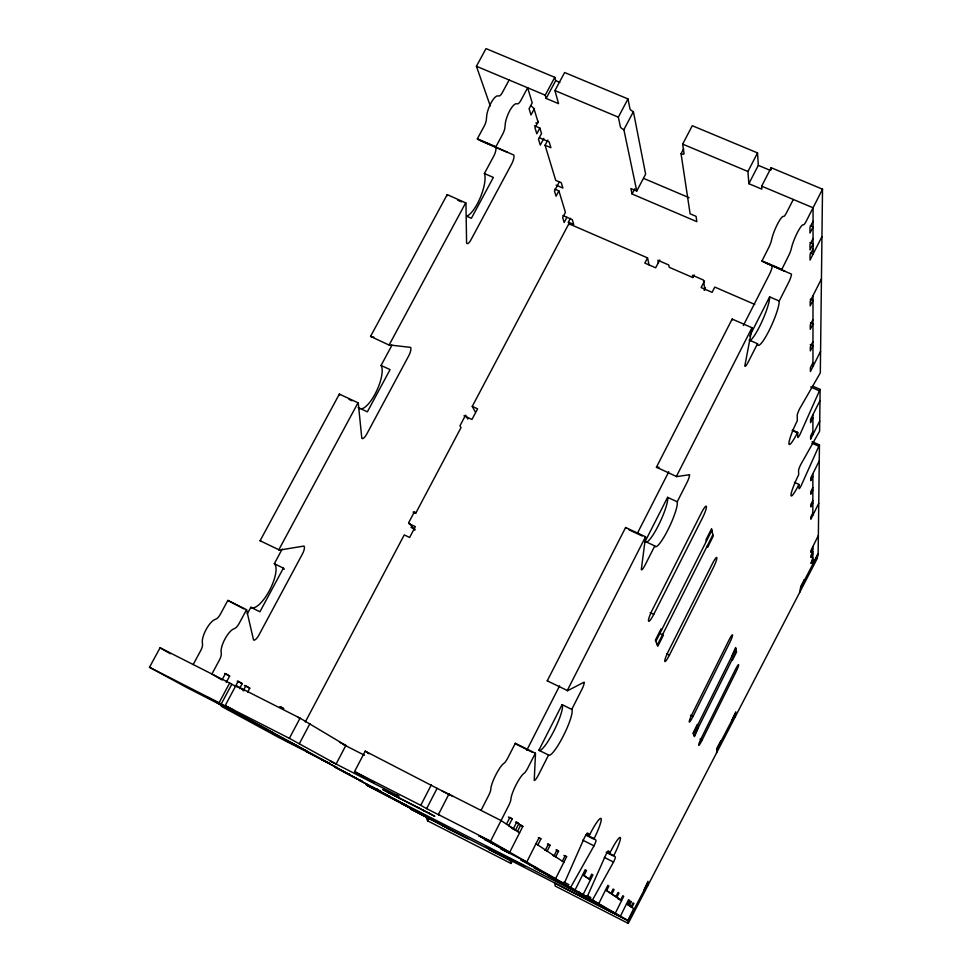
<?xml version="1.0" encoding="UTF-8"?>
<svg xmlns="http://www.w3.org/2000/svg" width="972" height="972" viewBox="0 0 972 972"><rect width="100%" height="100%" fill="white"/><g stroke="black" fill="none" stroke-linecap="round" stroke-linejoin="round"><path stroke-width="1.46" d="M812.811 546.701L812.799 564.234L818.145 553.42L819.445 444.921L812.155 441.665M812.835 515.269L812.871 473.728M812.896 434.666L812.908 414.716M812.944 366.505L813.005 295.646M813.042 246.451L813.042 245.223M812.592 386.091L820.113 389.395L819.615 431.094A5.212 0.644 -65.4 0 1 818.971 432.309L800.807 464.458A5.224 0.656 -65.3 0 0 798.571 470.448L798.68 474.725A17.994 2.211 -65.2 0 0 790.989 495.234A17.994 2.211 -65.2 0 0 798.923 484.457L799.02 488.515A5.054 0.608 -65.2 0 0 801.244 485.478L818.825 446.245A5.067 0.608 -65.4 0 1 819.445 444.921M490.313 105.997L476.414 66.254L486.012 48.6L554.793 77.335L545.219 95.171L546.143 98.427L558.548 103.639L554.951 90.566L564.623 72.523L627.985 98.925L629.929 108.73A3.56 1.312 29.3 0 0 633.404 111.659L645.627 174.146L636.769 191.022L630.889 188.519L632.067 193.975L696.827 221.665L696.073 216.343L690.108 213.791L681.068 153.734A3.584 1.3 28.5 0 0 684.033 153.527L682.66 144.123L692.283 125.716L757.528 152.908L747.93 171.485L748.853 183.696L761.841 189.151L761.659 186.15L771.136 167.719L822.519 189.188L820.319 372.762A5.747 0.778 -65.7 0 1 819.615 374.086L799.652 408.762A5.759 0.79 -65.6 0 0 797.21 415.469L797.332 420.633A19.792 2.661 -65.5 0 0 788.912 443.584A19.792 2.661 -65.5 0 0 797.623 432.346L792.593 430.098M625.689 528.282L625.628 527.492L645.554 536.775L641.301 569.653A7.254 1.276 -64.8 0 0 645.141 564.951L654.8 545.924A25.236 4.398 -65.1 0 0 667.825 530.068A25.236 4.398 -65.1 0 0 677.229 501.783L687.362 481.784A7.229 1.251 -65.3 0 0 689.537 474.725L676.634 476.596L656.452 467.192L732.159 319.071L751.988 327.734A7.448 1.3 -66.1 0 1 751.915 328.718L744.819 365.934A7.205 1.227 -66 0 0 748.185 362.119L757.528 343.724A25.126 4.204 -66.2 0 0 768.913 330.93A25.126 4.204 -66.2 0 0 779.216 301.028L789.021 281.673A7.205 1.191 -66.4 0 0 791.475 274.128L765.414 262.756M716.558 752.899L717.081 747.966L720.847 740.7L720.714 741.952M731.928 720.301L735.804 711.82L735.148 717.02M799.664 592.434L800.819 586.383L804.366 579.543L804.075 581.074M820.113 389.395A5.565 0.729 -65.6 0 0 819.432 390.841L800.175 434.047A5.553 0.729 -65.5 0 1 797.745 437.218L797.623 432.346M818.363 535.499L810.964 550.444L810.964 552.448L812.811 548.718M445.006 826.564L446.634 827.451L410.403 808.947L627.839 920.508L633.732 908.613M812.811 551.817L810.976 555.522L810.976 557.478L812.811 553.797M812.799 557.867L811 563.444L812.799 559.799M694.19 735.889L736.351 651.07M812.847 500.446L810.818 504.529L810.818 506.947L812.847 502.876M812.835 512.961L810.855 516.946L810.867 519.242L818.74 503.362M702.1 740.142L735.877 672.077A6.889 0.765 -64.5 0 0 738.647 664.751A6.889 0.765 -64.5 0 0 735.354 669.635L701.334 738.161A6.938 0.778 -64.3 0 0 698.625 745.062L698.771 745.415A6.938 0.778 -64.3 0 0 702.1 740.142L700.034 739.145M604.147 907.897L603.199 907.35L620.403 916.207L628.58 899.708L629.406 900.291L627.377 904.385L628.605 905.199L630.621 901.129L631.436 901.688L629.431 905.746L631.107 906.864L633.1 902.842L633.89 903.389L631.909 907.398M819.25 460.898L810.733 478.017L810.745 480.678L812.859 476.414M693 716.473L729.595 642.966A7.46 0.899 -64.6 0 0 732.572 634.947A7.46 0.899 -64.6 0 0 728.988 640.111L692.1 714.153A7.509 0.911 -64.3 0 0 689.197 721.686L689.367 722.099A7.509 0.911 -64.3 0 0 693 716.473L690.448 715.246M812.859 487.531L810.782 491.711L810.782 494.238L812.859 490.07M693.34 733.799L735.804 648.385M819.979 400.586L810.551 419.43L810.563 422.686L812.908 417.996M812.896 431.556L810.599 436.149L810.612 439.235L819.736 420.973M554.101 855.749L556.968 850.05L558.572 851.156L555.717 856.818L553.153 855.518M562.363 861.228L565.133 855.712L566.627 856.745L555.583 878.737L534.09 867.765L541.088 871.434M812.944 362.641L810.393 367.744L810.405 371.571L820.575 351.329M669.404 655.116L713.351 567.636A8.942 1.288 -64.9 0 0 716.862 557.746A8.942 1.288 -64.9 0 0 712.476 563.541L668.129 651.787A9.003 1.312 -64.5 0 0 664.714 660.996L664.957 661.592A9.003 1.312 -64.5 0 0 669.404 655.116L666.743 653.84M821.437 278.94L810.186 301.223L810.198 305.864L812.993 300.324L810.296 299.169M653.743 614.365L702.586 517.687A9.927 1.58 -65.1 0 0 706.425 506.509A9.927 1.58 -65.1 0 0 701.505 512.657L652.163 610.246A9.987 1.616 -64.6 0 0 648.421 620.622L648.725 621.351A9.987 1.616 -64.6 0 0 653.743 614.365L650.195 612.676M537.844 844.96L540.906 838.909L539.071 837.633L526.739 862.055L500.811 848.702L506.789 851.751M545.426 849.99L548.402 844.109L550.103 845.288L547.151 851.144L544.697 849.893M812.981 319.557L810.259 324.964L810.271 329.314L812.981 323.931L810.551 322.886M655.857 641.447L711.905 530.226M657.315 645.056L712.841 534.843M662.916 633.951L663.378 635.166L657.801 646.246L655.359 640.232L661.033 628.981L661.507 630.233M812.969 341.609L810.32 346.858L810.332 350.928L812.969 345.716L810.223 344.525M481.019 810.393L488.381 795.995A7.691 1.494 -63.3 0 0 490.848 788.972A15.285 2.965 -63.4 0 1 495.829 774.854A15.285 2.965 -63.4 0 1 503.994 763.275A7.655 1.494 -63.5 0 0 508.028 757.553L515.33 743.276L535.353 753.227A7.606 1.397 -63.6 0 1 535.499 753.798L534.223 780.407A7.412 1.312 -63.6 0 0 538.573 774.733L548.572 755.05A25.685 4.544 -63.8 0 0 563.335 735.926A25.685 4.544 -63.8 0 0 571.767 709.39L582.24 688.711A7.326 1.3 -64.1 0 0 584.123 682.186L567.648 690.667A7.533 1.385 -64.1 0 1 567.247 690.582L645.554 536.775M506.485 824.147L509.911 817.403L512.147 818.959L508.708 825.714L513.313 828.764L516.691 822.118L518.829 823.6L515.512 830.137L512.317 828.521M517.469 831.437L520.761 824.936L522.839 826.382L509.729 852.225L484.542 839.383L493.096 843.89M813.042 248.905L810.041 254.81L810.053 260.071L821.948 236.609M620.403 916.207L592.495 900.06A5.261 0.656 -63.6 0 1 593.187 898.723L613.526 862.055A5.224 0.644 -63.7 0 0 615.337 856.964L613.806 855.639A18.577 2.345 -63.7 0 0 620.245 837.463A18.577 2.345 -63.7 0 0 610.137 852.468L608.521 851.071A5.407 0.693 -63.7 0 0 605.556 855.445L587.732 895.528A5.431 0.693 -63.5 0 1 587.064 896.925L570.649 887.436A5.783 0.79 -63.5 0 1 571.427 885.978L594.001 845.847A5.735 0.79 -63.7 0 0 595.945 840.209L594.099 838.605A20.424 2.843 -63.7 0 0 601 818.473A20.424 2.843 -63.7 0 0 589.652 834.766L587.683 833.077A5.954 0.851 -63.6 0 0 584.354 837.84L564.805 882.102A5.978 0.851 -63.4 0 1 564.076 883.633L490.581 841.157L508.417 806.116A7.703 1.409 -63.3 0 0 510.944 799.093A15.321 2.807 -63.5 0 1 516.01 784.975A15.321 2.807 -63.5 0 1 524.066 773.311A7.667 1.409 -63.6 0 0 528.063 767.54L535.353 753.227M751.988 327.734L676.391 476.426A7.497 1.337 -65.4 0 0 676.634 476.596M781.901 269.827A7.594 1.3 -66.5 0 1 781.755 269.487L788.45 256.098A7.472 1.276 -66.5 0 0 791.402 248.334A14.896 2.515 -66.6 0 1 797.332 232.721A14.896 2.515 -66.6 0 1 803.394 224.787A7.484 1.264 -66.7 0 0 806.408 220.851L822.519 189.188M548.572 755.05L538.877 750.238L562.083 704.639L571.767 709.39M654.8 545.924L645.165 541.428L667.594 497.348L677.229 501.783M749.74 335.948L769.63 296.873L779.216 301.016M813.054 221.312L809.955 227.424L809.968 233.061L813.078 226.926L810.32 225.759M813.078 238.492L810.004 244.543L810.016 249.938L813.042 243.984L809.883 242.648M567.648 690.667L547.248 680.825L625.628 527.492M785.06 271.37L762.133 261.346A7.582 1.373 -66.6 0 1 761.963 260.994L768.67 247.653A7.448 1.349 -66.7 0 0 771.574 239.89A14.859 2.673 -66.7 0 1 777.406 224.277A14.859 2.673 -66.7 0 1 783.578 216.404A7.46 1.337 -66.9 0 0 786.64 212.504L793.31 199.454M526.739 750.299L559.593 685.868M637.486 533.118L667.557 474.154A7.205 1.324 -65.4 0 0 668.687 471.712M743.349 325.511L769.326 274.59A7.193 1.264 -66.5 0 0 772.266 265.891M519.57 832.834L501.066 820.55L448.918 794.124L438.408 814.56L439.806 815.35L426.635 808.643L437.108 788.328L365.217 751.162L354.549 771.561L374.317 782.752M748.853 183.696L758.306 165.362L757.528 152.908M704.493 281.017L701.116 287.566L712.099 292.341L714.797 287.08L754.782 304.43M704.129 290.336L705.465 287.736M658.445 263.12L657.874 260.265L668.76 264.992L669.198 267.288L692.829 277.542L694.178 274.93M426.635 808.643L420.755 805.314L431.398 784.696M628.264 923.4L628.106 920.666L554.635 883.135L555.243 886.075L628.264 923.4L817.173 558.621L818.132 553.943L800.527 587.914M659.721 259.998L655.663 267.798L644.825 263.084L647.534 257.884L568.863 223.742L472.246 406.393L475.32 411.982M628.106 920.666L647.996 882.892M716.947 749.218L735.634 713.144M681.068 153.734L683.644 148.801M632.067 193.975L634.777 188.823M244.337 690.642L235.892 685.637L300.056 718.15L345.838 745.475L336.105 764.028L289.364 738.343L225.176 705.623L238.201 681.202L242.222 683.62L239.537 688.638M299.34 743.714L309.886 723.763M636.769 191.022L623.878 129.689L633.404 111.659M289.364 738.343L300.056 718.15M623.878 129.689A3.572 1.276 29.2 0 1 620.391 126.773L618.338 117.15L627.985 98.925M566.907 217.303L564.173 222.479L562.667 217.607L565.425 212.394L558.9 190.889L554.769 189.103M569.167 224.714L568.377 222.138L570.418 218.287M305.317 721.965L404.267 534.904L409.625 537.467L415.336 526.642L408.665 523.458M413.027 512.025L415.7 513.289L461.02 427.619L459.95 425.797L465.588 415.141L467.811 419.066M559.459 181.643L554.465 191.022L556.069 196.223L558.9 190.889M247.666 692.076L249.755 688.164L245.843 685.819L243.182 690.788M543.834 138.425L540.286 145.059L538.476 139.203L541.513 133.529L539.861 128.049L534.479 125.765M556.093 185.13L562.885 188.058L561.318 182.772L555.717 180.367L545.061 145.229L547.831 140.065M226.209 682.453L229.647 676.05L225.455 673.523L221.993 679.963L211.908 674.021L219.332 660.231A7.448 2.564 -62.1 0 0 221.288 654.448L221.057 650.596A14.811 5.079 -62.4 0 1 232.369 629.613L235.528 628.009A7.412 2.552 -62.6 0 0 239.173 623.392L246.548 609.711L227.837 600.417L220.462 614.049A7.387 2.624 -62.5 0 1 216.78 618.642L213.573 620.209A14.774 5.224 -62.3 0 0 202.261 641.131L202.541 645.007A7.436 2.637 -62.1 0 1 200.609 650.79L193.173 664.532M534.466 108.512L531.004 114.963L529.072 108.706L532.219 102.85L527.65 87.796L520.895 100.335A7.241 2.296 -68.8 0 1 517.906 103.81L515.731 103.773A14.422 4.581 -68.6 0 0 505.367 123.007L504.857 128.037A7.229 2.321 -68.5 0 1 502.706 134.112L495.902 146.748A7.181 2.296 -68.4 0 0 496.352 147.38L513.836 155.07L513.994 156.565A6.986 2.175 -68.1 0 1 511.734 163.843L470.922 239.89A6.986 2.223 -67.4 0 1 466.584 243.109L465.965 203.792A7.12 2.321 -67.7 0 0 465.831 202.941L447.193 194.607L370.551 336.409L373.868 337.138M149.481 667.278L219.077 702.756L229.671 683.024L160.088 647.777L149.481 667.278L187.45 687.897L242.441 715.939L329.35 763.397L324.271 760.809M219.077 702.756L221.252 703.947L231.798 684.288L229.671 683.024M546.143 98.427L555.692 80.64L554.793 77.335M538.367 121.379L534.94 127.745L536.799 133.759L539.861 128.049M279.486 550.079L260.095 540.736L339.362 394.097L358 402.785L278.782 549.848A7.326 2.515 -63.6 0 0 279.486 550.079L303.993 546.057A7.096 2.369 -63.7 0 1 302.45 553.943L258.892 635.105A7.156 2.394 -62.7 0 1 253.546 640.026L246.548 609.711M465.758 202.711L389.165 344.926L410.621 347.381A6.986 2.284 -66.1 0 1 408.787 355.728L366.638 434.277A7.023 2.321 -65.1 0 1 361.815 438.311L358.328 403.684A7.278 2.466 -65.3 0 0 358.109 402.967L358 402.785M247.277 613.915L250.861 607.281A24.81 8.493 -63.1 0 0 269.268 590.855A24.81 8.493 -63.1 0 0 274.323 563.699L282.184 549.107M361.305 408.884A24.385 8.226 -65.6 0 0 377.1 389.93A24.385 8.226 -65.6 0 0 381.06 365.46L390.744 347.466A6.974 2.345 -66.1 0 0 391.825 345.096M466.536 216.282A24.3 7.873 -67.8 0 0 480.387 197.389A24.3 7.873 -67.8 0 0 484.384 173.526L493.764 156.115A6.974 2.236 -68.3 0 0 495.987 148.85L495.805 147.343L477.823 139.433A7.156 2.357 -68.5 0 1 477.361 138.802L484.165 126.19A7.217 2.381 -68.6 0 0 486.304 120.127L486.765 115.085A14.386 4.714 -68.8 0 1 497.129 95.912L499.365 95.973A7.229 2.357 -69 0 0 502.378 92.522L509.134 80.008M274.323 563.699L283.374 568.134L259.925 611.777L250.861 607.281M426.198 817.537L427.583 820.83L511.017 863.464L512.244 861.204M427.583 820.83L428.907 818.473M659.052 467.24L656.756 467.508A7.472 1.422 -65.4 0 1 656.501 467.325L656.452 467.192M555.692 80.64L559.811 82.365M758.306 165.362L769.982 170.246M554.951 90.566L618.338 117.15M682.66 144.123L747.93 171.485M476.414 66.254L545.219 95.171M761.659 186.15L813.066 207.765L813.029 254.19L810.271 253.024M611.449 911.821L619.188 915.903L611.449 911.821L617.402 914.871M643.622 178.386L689.075 197.705M521.041 859.928L537.139 868.64L521.101 859.965L529.679 864.339M539.399 137.757L549.168 141.912L550.893 147.708L545.061 145.229M477.361 138.802L495.902 146.748M761.951 260.812L781.731 269.293M480.909 140.758L496.352 147.38M495.805 147.343L507.821 152.495M484.384 173.526L493.363 177.414L471.384 218.311L466.888 216.343M562.897 215.565L572.277 219.623L573.711 224.459L568.377 222.138M457.727 200.196L461.591 201.884M749.133 340.042L757.528 343.724M810.66 386.978L819.432 390.841M792.156 430.475L797.684 432.941M811.948 443.171L818.825 446.245M794.416 482.391L798.972 484.445M370.551 336.409L389.736 345.364M472.246 406.393L477.592 408.848L471.979 419.454L463.984 415.773M381.06 365.46L390.076 369.603L367.367 411.836L358.352 407.633M602.98 906.56L592.118 900.74L602.98 906.56L596.504 903.255M348.997 399.346L352.107 400.792M629.006 529.825L638.446 534.236M638.944 534.466L642.273 536.009M660.802 633.938L663.378 635.166M411.01 527.407L414.983 529.303M478.941 835.738L493.63 843.574L478.941 835.762L488.722 840.744M537.042 868.604L528.732 864.339M449.392 829.189L442.6 825.58L443.876 826.212M243.875 608.861L227.837 600.417M516.788 744.503L532.17 752.146M368.947 753.689L367.805 753.118M451.725 830.38L450.401 829.699M587.052 833.466L589.652 834.766M586.468 834.766L594.099 838.605M585.861 835.13L593.418 838.933M607.767 851.278L610.137 852.468M606.844 852.128L613.806 855.639M582.678 840.136L594.001 845.847M606.139 852.323L613.04 855.797M604.341 857.413L613.526 862.055M224.568 673.475L229.647 676.05M508.38 817.051L512.147 818.959M237.229 681.105L242.222 683.62M515.634 821.984L518.829 823.6M244.385 685.454L249.755 688.164M519.68 824.778L522.839 826.382M279.948 706.729L283.8 708.685L280.361 706.608M538.367 837.621L540.906 838.909M547.455 843.951L550.103 845.288M231.798 684.288L236.816 686.827M437.108 788.328L450.279 794.999L448.918 794.124M441.871 790.856L452.976 796.481M556.008 849.856L558.572 851.156M563.942 855.384L566.627 856.745M339.884 742.45L345.838 745.475M343.104 744.394L364.512 755.256M617.718 898.578L621.545 900.522L605.532 889.89M354.549 771.561L420.755 805.314M438.408 814.56L490.581 841.157M221.252 703.947L233.802 710.338L225.176 705.623M206.732 696.985L224.921 706.595L206.453 696.827L215.893 701.663M215.626 701.833L224.666 706.45M483.995 838.666L493.63 843.574M240.473 715.076L246.366 718.077M264.311 728.089L269.973 730.968M273.521 732.912L221.312 706.279L279.098 737.663L326.507 761.841M294.686 744.467L271.37 732.511L288.392 741.782M292.536 743.483L297.918 746.241M430.098 813.698L382.725 789.471L389.408 793.176M299.473 747.274L304.795 749.983M388.12 792.459L434.836 816.346L428.846 813.005M563.809 882.09L568.887 884.678M286.789 740.919L307.905 751.684M306.119 751.441L337.126 767.831A5.82 1.555 -62.4 0 0 337.32 767.455M564.076 883.633L548.463 875.663A5.966 0.899 -63.4 0 0 548.645 875.286M587.015 895.577L590.867 897.545M335.34 766.422A5.625 1.494 -62.4 0 0 334.939 767.139L349.398 774.514A5.638 1.458 -62.5 0 1 349.592 774.162M570.649 887.436L555.437 879.672A5.771 0.838 -63.4 0 1 555.62 879.296M343.42 771.768L362.447 781.476L359.98 780.127M358.875 780.176L379.59 790.831L375.01 788.499M569.944 888.007L563.821 884.799L583.091 894.629L592.908 874.97L591.717 874.144L589.251 879.077L583.978 875.578L586.505 870.535L585.241 869.648L575.06 889.988L553.7 878.992L555.146 879.83M334.939 767.139L380.076 791.269A5.297 1.288 -62.6 0 0 380.417 790.576M587.064 896.925L572.848 889.672A5.419 0.741 -63.5 0 0 573.018 889.319M377.549 789.082A5.127 1.251 -62.6 0 0 377.002 790.054L390.246 796.809A5.139 1.215 -62.6 0 1 390.416 796.481M592.495 900.06L578.607 892.976A5.249 0.693 -63.5 0 1 579.13 891.968M393.381 798.522L580.381 893.997M522.025 865.031L485.793 846.503L489.669 848.641M592.179 900.765L598.716 904.106M409.722 807.878L426.125 816.249L424.302 815.253M488.989 848.264L524.698 866.526L521.223 864.594M442.612 825.593L451.749 830.38M447.023 828.168L467.957 838.86M488.989 849.613L510.13 860.402L511.017 863.464M444.884 826.735L448.371 828.533M218.785 703.874L251.068 721.455M377.002 790.054L389.092 796.639M410.67 808.388L400.731 802.981L420.305 813.066L418.422 812.045M421.168 814.111L431.07 819.505M404.279 804.318L406.284 805.411L366.262 784.987L438.822 823.187L437.121 822.251M236.524 712.913L267.895 730.045M289.267 741.709L302.62 748.987M321.404 759.241L357.635 779.009M372.641 787.199L401.983 803.212M414.242 809.907L422.018 814.147M433.135 820.222L442.734 825.459M282.196 738.04L283.86 738.951M297.335 746.289L298.902 747.152M409.103 807.246L410.062 807.781M417.924 812.057L418.835 812.556M501.479 855.931L502.147 856.296M333.445 762.801L330.152 760.991L399.018 796.238L396.151 794.646M393.745 795.096L395.069 795.825M398.982 798L400.27 798.717M494.274 850.828L495.027 851.253M497.3 852.505L498.053 852.918M417.729 807.331L418.981 808.024M422.674 810.089L423.889 810.769M512.694 860.232L513.41 860.633M515.549 861.836L516.266 862.225M580.697 894.471L579.519 893.79L598.752 903.681L607.877 885.346L608.897 886.063L606.637 890.619L610.926 893.462L613.138 889.003L614.11 889.672L611.91 894.119L615.908 896.767L618.071 892.418L618.994 893.061L616.843 897.387L620.719 899.963L622.833 895.722L623.708 896.33L615.312 913.255L598.618 904.738L599.615 905.297M490.824 842.578L508.854 852.93M539.448 870.499L560.115 882.357M568.632 887.254L585.253 896.792M602.834 906.888L608.241 909.999M620.343 916.171L627.839 920.508M160.088 647.777L170.379 653.755M297.979 717.227L300.129 718.527M365.217 751.162L368.971 753.482M535.997 843.732L563.869 862.237M582.702 874.739L590.454 879.879M626.478 903.802L634.194 908.905M414.85 530.177L408.75 522.547L414.485 511.722L415.7 513.289M339.362 394.097L339.471 394.28A7.254 2.539 -65.4 0 1 339.702 395.009M697.617 725.209L697.337 724.48L693.06 733.095L694.47 736.582L698.431 727.36M447.193 194.607L447.278 194.837A7.108 2.394 -67.8 0 1 447.424 195.7M706.34 541.258L706.012 539.739L711.589 528.671L713.144 536.362L707.652 547.26L707.324 545.778M731.588 656.878L735.622 647.486L736.533 651.957L732.353 660.365L732.159 659.502M647.534 257.884L649.017 264.773M692.829 277.542L692.465 275.27L703.449 280.033L704.882 289.814M771.136 167.719L771.233 169.772M644.035 889.915L647.984 881.288L648.02 885.249M732.159 319.071A7.424 1.373 -66.2 0 1 732.11 320.067M547.673 680.922A7.509 1.458 -64.1 0 1 547.248 680.825M515.33 743.276A7.582 1.47 -63.6 0 1 515.5 743.859M562.083 704.639A25.661 4.678 -63.8 0 1 553.773 731.199A25.661 4.678 -63.8 0 1 538.877 750.238M769.63 296.873A25.102 4.325 -66.2 0 1 762.072 321.307A25.102 4.325 -66.2 0 1 749.606 340.953M667.594 497.348A25.211 4.532 -65.1 0 1 658.299 525.645A25.211 4.532 -65.1 0 1 645.153 541.428M366.699 784.003A5.285 1.324 -62.5 0 1 366.529 784.343M322.692 759.521A5.808 1.604 -62.3 0 1 322.315 760.274M260.812 540.967A7.302 2.588 -63.6 0 1 260.095 540.736M283.374 568.134A24.835 8.384 -63.1 0 1 284.286 569.361M359.64 408.69A24.385 8.226 -65.6 0 1 358.352 407.633M530.591 105.741A5.2 1.786 30.1 0 1 534.126 109.143L538.026 122.01A5.127 1.737 30 0 1 535.839 122.934"/></g></svg>
